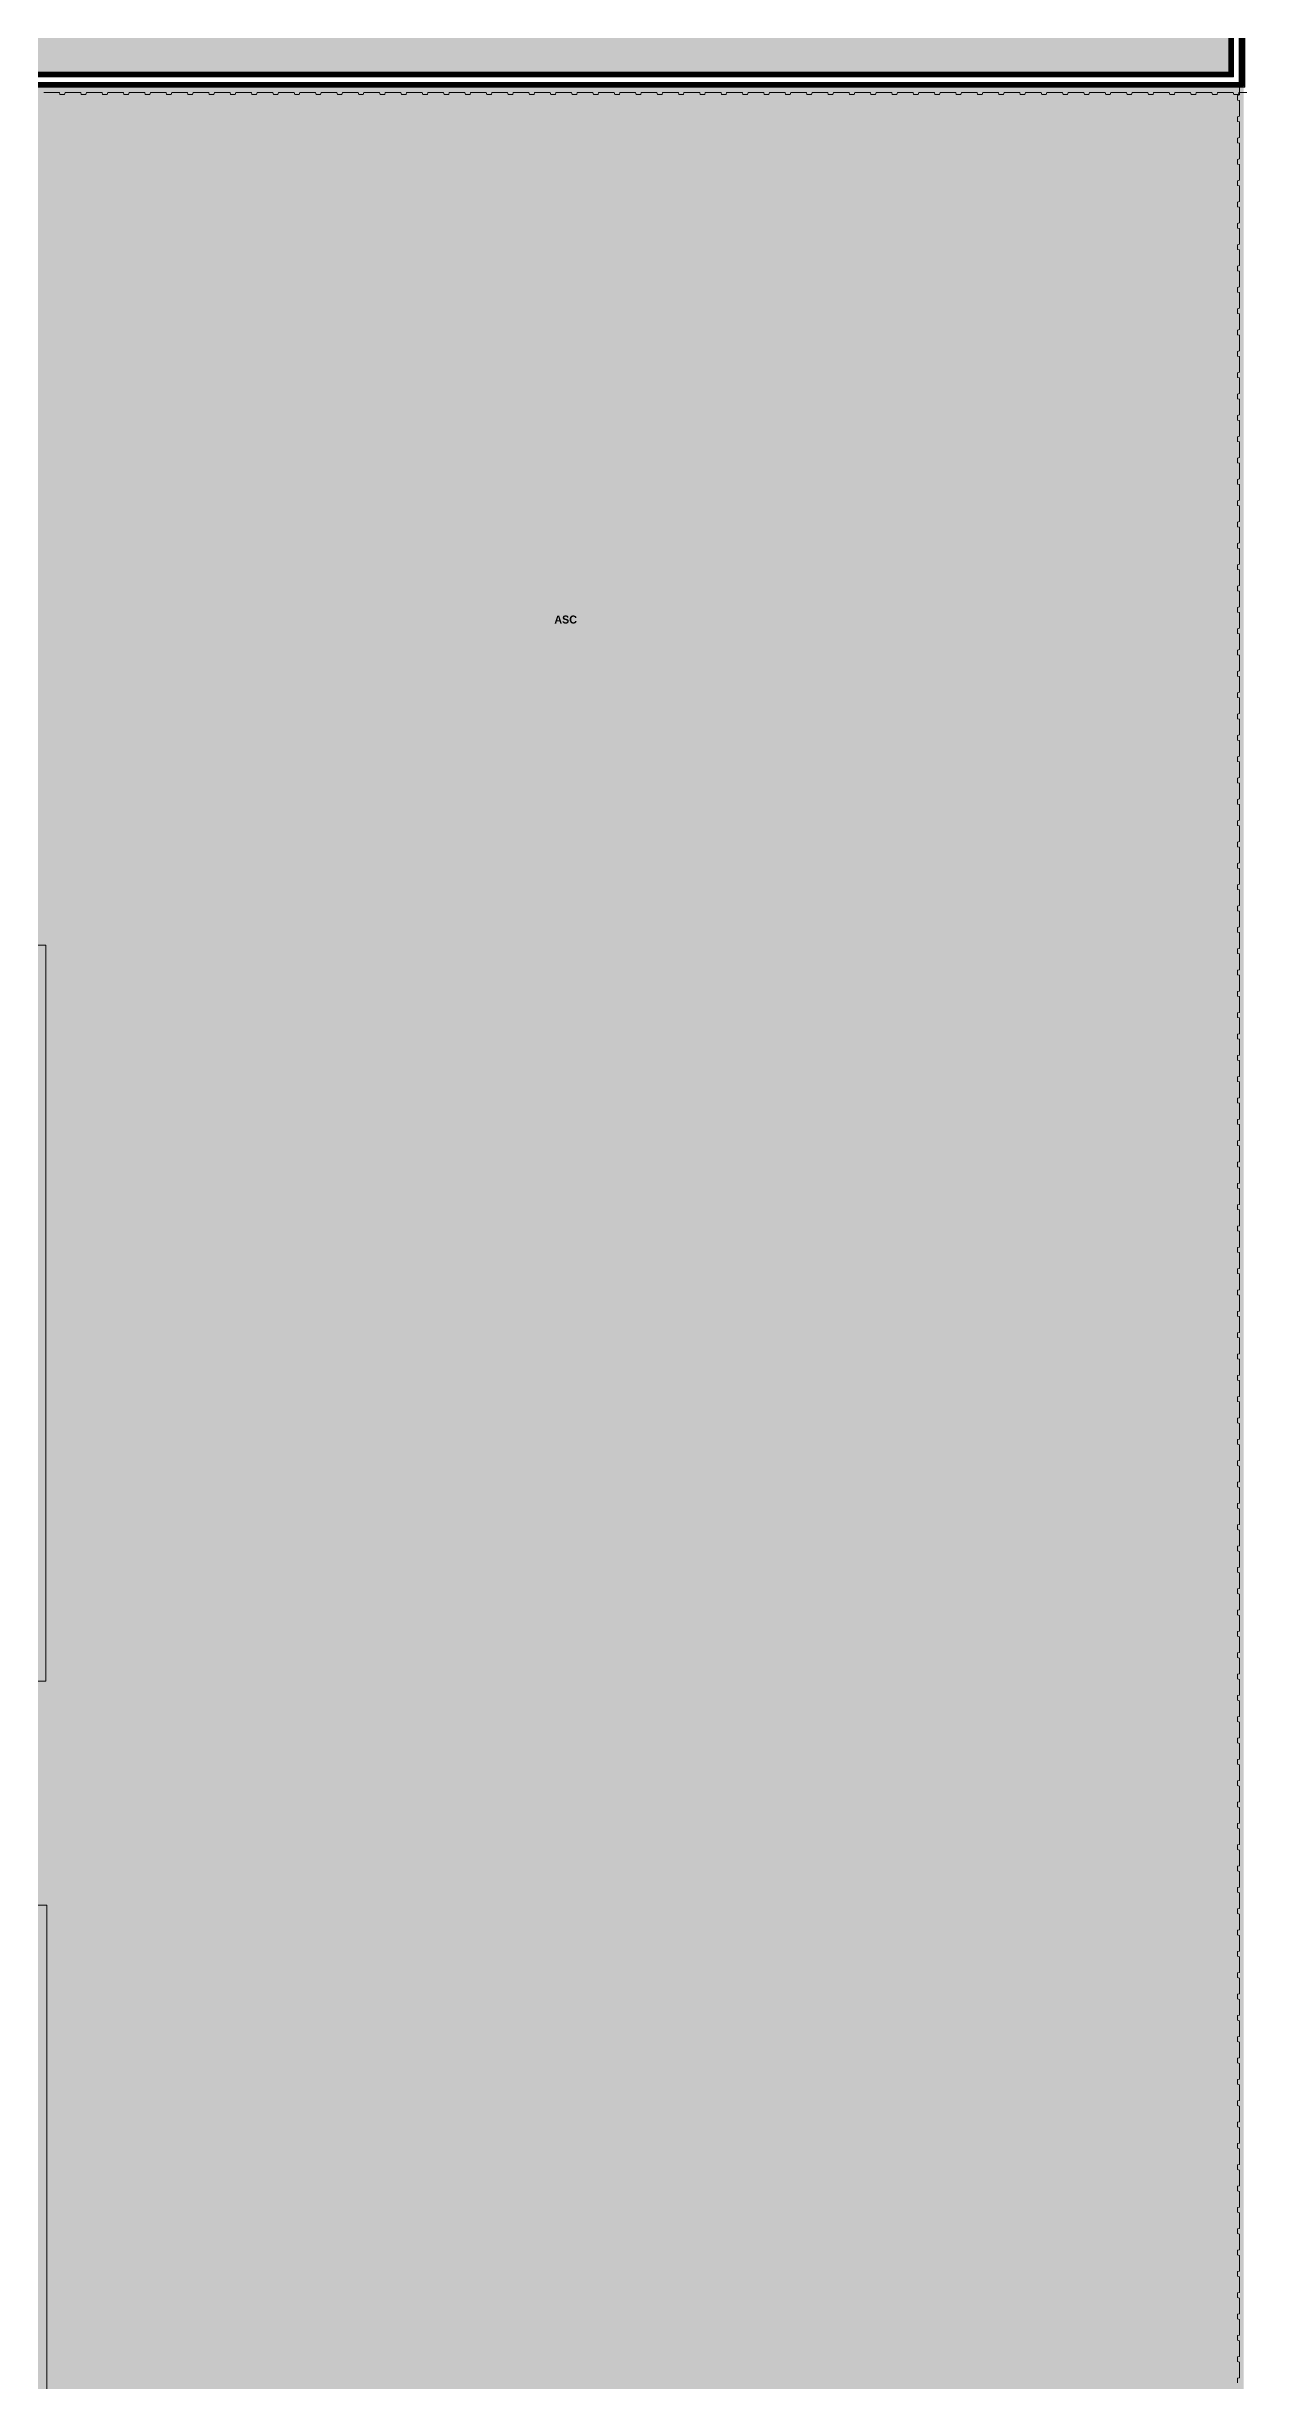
# Model space of a CAD drawing. Header units: millimetres. Extents: x 141848 to 1648660, y -465012 to -151356.
# Drawn here: x 196770 to 219216, y -231406 to -187653 of the extents above; entities that cross this region are included whole.
import ezdxf

# ---------------------------------------------------------------- set-up
doc = ezdxf.new("R2010")
doc.units = ezdxf.units.MM
doc.header["$MEASUREMENT"] = 0
doc.linetypes.add('Wipeout_Contour', pattern=[1000, 0, -1000])
doc.layers.add('Nouveau_CO-TEXTE', color=7, linetype='Continuous')
doc.layers.add('Sols_ Dalles', color=7, linetype='Continuous')
doc.styles.add('STYLE_GENERE_4', font='')
doc.styles.get('STYLE_GENERE_4').set_extended_font_data('Agency FB', bold=True)
pattern_1 = [(45, (0, 175), (-55.68466, 55.68466), [0, -52.5, 0, -78.75]), (110, (175, 175), (74.000794, 26.934086), [0, -38.5, 0, -66.5])]
pattern_2 = [(45, (0, 0), (-7.0710678, 7.0710678), [])]

# ---------------------------------------------------------------- blocks, each defined once
blk = doc.blocks.new('Dalle_17_2', base_point=(162881, -188411))
at = {"layer": 'Sols_ Dalles', "linetype": 'Continuous', "lineweight": 0, "true_color": 0x3f3f3f}
blk.add_hatch(color=250, dxfattribs=at).paths.add_polyline_path([(162881, -188411), (191996, -188411), (219226, -188411), (219226, -173400), (162881, -173400)])
at = {"layer": 'Sols_ Dalles', "color": 250, "linetype": 'Continuous', "lineweight": 5, "true_color": 0x1f1f1f, "flags": 128}
blk.add_lwpolyline([(162881, -188411), (191996, -188411), (219226, -188411), (219226, -173400), (162881, -173400)], close=True, dxfattribs=at)
blk = doc.blocks.new('Mur_96_2', base_point=(219206, -188411))
at = {"color": 254, "linetype": 'Wipeout_Contour', "lineweight": 0, "ltscale": 867116.862505}
blk.add_wipeout([(219191, -188396), (219206, -188411), (219206, -188396)], dxfattribs=at)
at = {"linetype": 'Continuous', "lineweight": 5, "true_color": 0x5f5f5f}
h = blk.add_hatch(dxfattribs=at)
h.set_pattern_fill('Enduit_0002', color=251, style=0, pattern_type=2)
h.set_pattern_definition(pattern_1)
h.paths.add_polyline_path([(219191, -188396), (219206, -188411), (219206, -188396)])
at = {"color": 254, "linetype": 'Wipeout_Contour', "lineweight": 0, "ltscale": 866939.997657}
blk.add_wipeout([(219121, -188326), (219191, -188396), (219191, -188326)], dxfattribs=at)
at = {"linetype": 'Continuous', "lineweight": 5, "true_color": 0x5f5f5f}
h = blk.add_hatch(dxfattribs=at)
h.set_pattern_fill('Briques_terre_cuite__int_94', color=251, style=0, pattern_type=2)
h.set_pattern_definition(pattern_2)
h.paths.add_polyline_path([(219121, -188326), (219191, -188396), (219191, -188326)])
at = {"color": 254, "linetype": 'Wipeout_Contour', "lineweight": 0, "ltscale": 866561.386261}
blk.add_wipeout([(219011, -188216), (219121, -188326), (219121, -188216)], dxfattribs=at)
at = {"color": 254, "linetype": 'Wipeout_Contour', "lineweight": 0, "ltscale": 865995.763021}
blk.add_wipeout([(218926, -188131), (218941, -188146), (218941, -188131)], dxfattribs=at)
at = {"linetype": 'Continuous', "lineweight": 5, "true_color": 0x5f5f5f}
h = blk.add_hatch(dxfattribs=at)
h.set_pattern_fill('Enduit_0002', color=251, style=0, pattern_type=2)
h.set_pattern_definition(pattern_1)
h.paths.add_polyline_path([(218926, -188131), (218941, -188146), (218941, -188131)])
at = {"color": 254, "linetype": 'Wipeout_Contour', "lineweight": 0, "ltscale": 866178.4987}
blk.add_wipeout([(218941, -188146), (219011, -188216), (219011, -188146)], dxfattribs=at)
at = {"linetype": 'Continuous', "lineweight": 5, "true_color": 0x5f5f5f}
h = blk.add_hatch(dxfattribs=at)
h.set_pattern_fill('Briques_terre_cuite__int_94', color=251, style=0, pattern_type=2)
h.set_pattern_definition(pattern_2)
h.paths.add_polyline_path([(218941, -188146), (219011, -188216), (219011, -188146)])
at = {"color": 254, "linetype": 'Wipeout_Contour', "lineweight": 0, "ltscale": 1116027.538849376}
blk.add_wipeout([(219191, -188396), (191976, -188396), (191976, -188411), (219191, -188411)], dxfattribs=at)
at = {"linetype": 'Continuous', "lineweight": 5, "true_color": 0x5f5f5f}
h = blk.add_hatch(dxfattribs=at)
h.set_pattern_fill('Enduit_0002', color=251, style=0, pattern_type=2)
h.set_pattern_definition(pattern_1)
h.paths.add_polyline_path([(219191, -188396), (191976, -188396), (191976, -188411), (219191, -188411)])
at = {"color": 254, "linetype": 'Wipeout_Contour', "lineweight": 0, "ltscale": 867116.674559}
blk.add_wipeout([(219191, -188411), (219206, -188411), (219191, -188396)], dxfattribs=at)
at = {"linetype": 'Continuous', "lineweight": 5, "true_color": 0x5f5f5f}
h = blk.add_hatch(dxfattribs=at)
h.set_pattern_fill('Enduit_0002', color=251, style=0, pattern_type=2)
h.set_pattern_definition(pattern_1)
h.paths.add_polyline_path([(219191, -188411), (219206, -188411), (219191, -188396)])
at = {"color": 254, "linetype": 'Wipeout_Contour', "lineweight": 0, "ltscale": 1115806.434175498}
blk.add_wipeout([(219121, -188326), (191976, -188326), (191976, -188396), (219121, -188396)], dxfattribs=at)
at = {"linetype": 'Continuous', "lineweight": 5, "true_color": 0x5f5f5f}
h = blk.add_hatch(dxfattribs=at)
h.set_pattern_fill('Briques_terre_cuite__int_94', color=251, style=0, pattern_type=2)
h.set_pattern_definition(pattern_2)
h.paths.add_polyline_path([(219121, -188326), (191976, -188326), (191976, -188396), (219121, -188396)])
at = {"color": 254, "linetype": 'Wipeout_Contour', "lineweight": 0, "ltscale": 866933.948318}
blk.add_wipeout([(219121, -188396), (219191, -188396), (219121, -188326)], dxfattribs=at)
at = {"linetype": 'Continuous', "lineweight": 5, "true_color": 0x5f5f5f}
h = blk.add_hatch(dxfattribs=at)
h.set_pattern_fill('Briques_terre_cuite__int_94', color=251, style=0, pattern_type=2)
h.set_pattern_definition(pattern_2)
h.paths.add_polyline_path([(219121, -188396), (219191, -188396), (219121, -188326)])
at = {"color": 254, "linetype": 'Wipeout_Contour', "lineweight": 0, "ltscale": 1115396.223515936}
blk.add_wipeout([(219011, -188216), (191976, -188216), (191976, -188326), (219011, -188326)], dxfattribs=at)
at = {"color": 254, "linetype": 'Wipeout_Contour', "lineweight": 0, "ltscale": 866551.069179}
blk.add_wipeout([(219011, -188326), (219121, -188326), (219011, -188216)], dxfattribs=at)
at = {"color": 254, "linetype": 'Wipeout_Contour', "lineweight": 0, "ltscale": 1114909.040224981}
blk.add_wipeout([(218926, -188131), (191976, -188131), (191976, -188146), (218926, -188146)], dxfattribs=at)
at = {"linetype": 'Continuous', "lineweight": 5, "true_color": 0x5f5f5f}
h = blk.add_hatch(dxfattribs=at)
h.set_pattern_fill('Enduit_0002', color=251, style=0, pattern_type=2)
h.set_pattern_definition(pattern_1)
h.paths.add_polyline_path([(218926, -188131), (191976, -188131), (191976, -188146), (218926, -188146)])
at = {"color": 254, "linetype": 'Wipeout_Contour', "lineweight": 0, "ltscale": 865995.572996}
blk.add_wipeout([(218926, -188146), (218941, -188146), (218926, -188131)], dxfattribs=at)
at = {"linetype": 'Continuous', "lineweight": 5, "true_color": 0x5f5f5f}
h = blk.add_hatch(dxfattribs=at)
h.set_pattern_fill('Enduit_0002', color=251, style=0, pattern_type=2)
h.set_pattern_definition(pattern_1)
h.paths.add_polyline_path([(218926, -188146), (218941, -188146), (218926, -188131)])
at = {"color": 254, "linetype": 'Wipeout_Contour', "lineweight": 0, "ltscale": 1115046.696877167}
blk.add_wipeout([(218941, -188146), (191976, -188146), (191976, -188216), (218941, -188216)], dxfattribs=at)
at = {"linetype": 'Continuous', "lineweight": 5, "true_color": 0x5f5f5f}
h = blk.add_hatch(dxfattribs=at)
h.set_pattern_fill('Briques_terre_cuite__int_94', color=251, style=0, pattern_type=2)
h.set_pattern_definition(pattern_2)
h.paths.add_polyline_path([(218941, -188146), (191976, -188146), (191976, -188216), (218941, -188216)])
at = {"color": 254, "linetype": 'Wipeout_Contour', "lineweight": 0, "ltscale": 866172.442797}
blk.add_wipeout([(218941, -188216), (219011, -188216), (218941, -188146)], dxfattribs=at)
at = {"linetype": 'Continuous', "lineweight": 5, "true_color": 0x5f5f5f}
h = blk.add_hatch(dxfattribs=at)
h.set_pattern_fill('Briques_terre_cuite__int_94', color=251, style=0, pattern_type=2)
h.set_pattern_definition(pattern_2)
h.paths.add_polyline_path([(218941, -188216), (219011, -188216), (218941, -188146)])
at = {"color": 7, "linetype": 'Continuous', "lineweight": 5}
for p, q in [((218941, -188146), (218941, -188131)), ((218941, -188146), (191976, -188146)), ((191976, -188216), (218941, -188216)), ((191976, -188326), (219011, -188326)), ((191976, -188396), (219121, -188396)), ((218941, -188216), (219011, -188216)), ((219011, -188216), (219011, -188146)), ((219011, -188326), (219121, -188326)), ((219121, -188326), (219121, -188216)), ((219121, -188396), (219191, -188396)), ((219191, -188396), (219191, -188326))]:
    blk.add_line(p, q, dxfattribs=at)
at = {"color": 7, "linetype": 'Continuous', "lineweight": 5, "flags": 128}
for points in [[(218926, -188131), (191976, -188131)], [(191976, -188411), (219206, -188411)], [(219206, -188411), (219206, -188396)]]:
    blk.add_lwpolyline(points, dxfattribs=at)
blk = doc.blocks.new('Mur_104_2', base_point=(219206, -188411))
at = {"color": 254, "linetype": 'Wipeout_Contour', "lineweight": 0, "ltscale": 1416564.19220379}
blk.add_wipeout([(219191, -173415), (219191, -173415), (219191, -188396), (219206, -188396), (219206, -173415)], dxfattribs=at)
at = {"linetype": 'Continuous', "lineweight": 5, "true_color": 0x5f5f5f}
h = blk.add_hatch(dxfattribs=at)
h.set_pattern_fill('Enduit_0002', color=251, style=0, pattern_type=2)
h.set_pattern_definition(pattern_1)
h.paths.add_polyline_path([(219191, -173415), (219191, -173415), (219191, -188396), (219206, -188396), (219206, -173415)])
at = {"color": 254, "linetype": 'Wipeout_Contour', "lineweight": 0, "ltscale": 1416417.284932952}
blk.add_wipeout([(219121, -173485), (219121, -173485), (219121, -188326), (219191, -188326), (219191, -173485)], dxfattribs=at)
at = {"linetype": 'Continuous', "lineweight": 5, "true_color": 0x5f5f5f}
h = blk.add_hatch(dxfattribs=at)
h.set_pattern_fill('Briques_terre_cuite__int_94', color=251, style=0, pattern_type=2)
h.set_pattern_definition(pattern_2)
h.paths.add_polyline_path([(219121, -173485), (219121, -173485), (219121, -188326), (219191, -188326), (219191, -173485)])
at = {"color": 254, "linetype": 'Wipeout_Contour', "lineweight": 0, "ltscale": 1416115.001276483}
blk.add_wipeout([(219011, -173595), (219011, -173595), (219011, -188216), (219121, -188216), (219121, -173595)], dxfattribs=at)
at = {"color": 254, "linetype": 'Wipeout_Contour', "lineweight": 0, "ltscale": 1136235.716764915}
blk.add_wipeout([(218926, -173680), (218926, -188131), (218941, -188131), (218941, -173680)], dxfattribs=at)
at = {"linetype": 'Continuous', "lineweight": 5, "true_color": 0x5f5f5f}
h = blk.add_hatch(dxfattribs=at)
h.set_pattern_fill('Enduit_0002', color=251, style=0, pattern_type=2)
h.set_pattern_definition(pattern_1)
h.paths.add_polyline_path([(218926, -173680), (218926, -188131), (218941, -188131), (218941, -173680)])
at = {"color": 254, "linetype": 'Wipeout_Contour', "lineweight": 0, "ltscale": 1136367.680978422}
blk.add_wipeout([(218941, -173665), (218941, -188146), (219011, -188146), (219011, -173665)], dxfattribs=at)
at = {"linetype": 'Continuous', "lineweight": 5, "true_color": 0x5f5f5f}
h = blk.add_hatch(dxfattribs=at)
h.set_pattern_fill('Briques_terre_cuite__int_94', color=251, style=0, pattern_type=2)
h.set_pattern_definition(pattern_2)
h.paths.add_polyline_path([(218941, -173665), (218941, -188146), (219011, -188146), (219011, -173665)])
at = {"color": 7, "linetype": 'Continuous', "lineweight": 5}
for p, q in [((218941, -173680), (218941, -173665)), ((218941, -173680), (218941, -188131)), ((219011, -173665), (219011, -173595)), ((219011, -188146), (219011, -173665)), ((219121, -173595), (219121, -173485)), ((219121, -188216), (219121, -173595)), ((219191, -173485), (219191, -173415)), ((219191, -188326), (219191, -173485)), ((218941, -188146), (218941, -188131)), ((219011, -188216), (219011, -188146)), ((219121, -188326), (219121, -188216)), ((219191, -188396), (219191, -188326))]:
    blk.add_line(p, q, dxfattribs=at)
at = {"color": 7, "linetype": 'Continuous', "lineweight": 5, "flags": 128}
for points in [[(218926, -173680), (218926, -188131)], [(219206, -188396), (219206, -173415)]]:
    blk.add_lwpolyline(points, dxfattribs=at)
blk = doc.blocks.new('Tôle profilée 25_8')
at = {"color": 7, "linetype": 'Continuous', "lineweight": 5}
for p, q in [((0, 27200), (0, 27052.775)), ((0, 27052.775), (-38, 27043.25)), ((-38, 27043.25), (-38, 26956.75)), ((-38, 26956.75), (0, 26947.225)), ((0, 26947.225), (0, 26800)), ((0, 26800), (0, 26652.775)), ((0, 26652.775), (-38, 26643.25)), ((-38, 26643.25), (-38, 26556.75)), ((-38, 26556.75), (0, 26547.225)), ((0, 26252.775), (-38, 26243.25)), ((0, 26547.225), (0, 26400)), ((0, 26400), (0, 26252.775)), ((-38, 26243.25), (-38, 26156.75)), ((-38, 26156.75), (0, 26147.225)), ((0, 25852.775), (-38, 25843.25)), ((-38, 25843.25), (-38, 25756.75)), ((0, 26147.225), (0, 26000)), ((0, 26000), (0, 25852.775)), ((-38, 25756.75), (0, 25747.225)), ((0, 25452.775), (-38, 25443.25)), ((-38, 25443.25), (-38, 25356.75)), ((0, 25747.225), (0, 25600)), ((0, 25600), (0, 25452.775)), ((-38, 25356.75), (0, 25347.225)), ((0, 25052.775), (-38, 25043.25)), ((-38, 25043.25), (-38, 24956.75)), ((-38, 24956.75), (0, 24947.225)), ((0, 25347.225), (0, 25200)), ((0, 25200), (0, 25052.775)), ((0, 24947.225), (0, 24800)), ((0, 24652.775), (-38, 24643.25)), ((-38, 24643.25), (-38, 24556.75)), ((-38, 24556.75), (0, 24547.225)), ((0, 24800), (0, 24652.775)), ((0, 24547.225), (0, 24400)), ((0, 24252.775), (-38, 24243.25)), ((-38, 24243.25), (-38, 24156.75)), ((-38, 24156.75), (0, 24147.225)), ((0, 24400), (0, 24252.775)), ((0, 24147.225), (0, 24000)), ((0, 23852.775), (-38, 23843.25)), ((-38, 23843.25), (-38, 23756.75)), ((-38, 23756.75), (0, 23747.225)), ((0, 24000), (0, 23852.775)), ((0, 23747.225), (0, 23600)), ((0, 23452.775), (-38, 23443.25)), ((-38, 23443.25), (-38, 23356.75)), ((-38, 23356.75), (0, 23347.225)), ((0, 23600), (0, 23452.775)), ((0, 23347.225), (0, 23200)), ((0, 23200), (0, 23052.775)), ((0, 23052.775), (-38, 23043.25)), ((-38, 23043.25), (-38, 22956.75)), ((-38, 22956.75), (0, 22947.225)), ((0, 22947.225), (0, 22800)), ((0, 22800), (0, 22652.775)), ((0, 22652.775), (-38, 22643.25)), ((-38, 22643.25), (-38, 22556.75)), ((-38, 22556.75), (0, 22547.225)), ((0, 22547.225), (0, 22400)), ((0, 22400), (0, 22252.775)), ((0, 22252.775), (-38, 22243.25)), ((-38, 22243.25), (-38, 22156.75)), ((-38, 22156.75), (0, 22147.225)), ((0, 22147.225), (0, 22000)), ((0, 22000), (0, 21852.775)), ((0, 21852.775), (-38, 21843.25)), ((-38, 21843.25), (-38, 21756.75)), ((-38, 21756.75), (0, 21747.225)), ((0, 21452.775), (-38, 21443.25)), ((-38, 21443.25), (-38, 21356.75)), ((0, 21747.225), (0, 21600)), ((0, 21600), (0, 21452.775)), ((-38, 21356.75), (0, 21347.225)), ((0, 21052.775), (-38, 21043.25)), ((-38, 21043.25), (-38, 20956.75)), ((0, 21347.225), (0, 21200)), ((0, 21200), (0, 21052.775)), ((-38, 20956.75), (0, 20947.225)), ((0, 20652.775), (-38, 20643.25)), ((-38, 20643.25), (-38, 20556.75)), ((0, 20947.225), (0, 20800)), ((0, 20800), (0, 20652.775)), ((-38, 20556.75), (0, 20547.225)), ((0, 20252.775), (-38, 20243.25)), ((-38, 20243.25), (-38, 20156.75)), ((-38, 20156.75), (0, 20147.225)), ((0, 20547.225), (0, 20400)), ((0, 20400), (0, 20252.775)), ((0, 20147.225), (0, 20000)), ((0, 19852.775), (-38, 19843.25)), ((-38, 19843.25), (-38, 19756.75)), ((-38, 19756.75), (0, 19747.225)), ((0, 20000), (0, 19852.775)), ((0, 19747.225), (0, 19600)), ((0, 19452.775), (-38, 19443.25)), ((-38, 19443.25), (-38, 19356.75)), ((-38, 19356.75), (0, 19347.225)), ((0, 19600), (0, 19452.775)), ((0, 19347.225), (0, 19200)), ((0, 19052.775), (-38, 19043.25)), ((-38, 19043.25), (-38, 18956.75)), ((-38, 18956.75), (0, 18947.225)), ((0, 19200), (0, 19052.775)), ((0, 18947.225), (0, 18800)), ((0, 18652.775), (-38, 18643.25)), ((-38, 18643.25), (-38, 18556.75)), ((-38, 18556.75), (0, 18547.225)), ((0, 18800), (0, 18652.775)), ((0, 18547.225), (0, 18400)), ((0, 18400), (0, 18252.775)), ((0, 18252.775), (-38, 18243.25)), ((-38, 18243.25), (-38, 18156.75)), ((-38, 18156.75), (0, 18147.225)), ((0, 18147.225), (0, 18000)), ((0, 18000), (0, 17852.775)), ((0, 17852.775), (-38, 17843.25)), ((-38, 17843.25), (-38, 17756.75)), ((-38, 17756.75), (0, 17747.225)), ((0, 17747.225), (0, 17600)), ((0, 17600), (0, 17452.775)), ((0, 17452.775), (-38, 17443.25)), ((-38, 17443.25), (-38, 17356.75)), ((-38, 17356.75), (0, 17347.225)), ((0, 17347.225), (0, 17200)), ((0, 17200), (0, 17052.775)), ((0, 17052.775), (-38, 17043.25)), ((-38, 17043.25), (-38, 16956.75)), ((-38, 16956.75), (0, 16947.225)), ((0, 16652.775), (-38, 16643.25)), ((-38, 16643.25), (-38, 16556.75)), ((0, 16947.225), (0, 16800)), ((0, 16800), (0, 16652.775)), ((-38, 16556.75), (0, 16547.225)), ((0, 16252.775), (-38, 16243.25)), ((-38, 16243.25), (-38, 16156.75)), ((0, 16547.225), (0, 16400)), ((0, 16400), (0, 16252.775)), ((-38, 16156.75), (0, 16147.225)), ((0, 15852.775), (-38, 15843.25)), ((-38, 15843.25), (-38, 15756.75)), ((-38, 15756.75), (0, 15747.225)), ((0, 16147.225), (0, 16000)), ((0, 16000), (0, 15852.775)), ((0, 15452.775), (-38, 15443.25)), ((-38, 15443.25), (-38, 15356.75)), ((-38, 15356.75), (0, 15347.225)), ((0, 15747.225), (0, 15600)), ((0, 15600), (0, 15452.775)), ((0, 15347.225), (0, 15200)), ((0, 15052.775), (-38, 15043.25)), ((-38, 15043.25), (-38, 14956.75)), ((-38, 14956.75), (0, 14947.225)), ((0, 15200), (0, 15052.775)), ((0, 14947.225), (0, 14800)), ((0, 14652.775), (-38, 14643.25)), ((-38, 14643.25), (-38, 14556.75)), ((-38, 14556.75), (0, 14547.225)), ((0, 14800), (0, 14652.775)), ((0, 14547.225), (0, 14400)), ((0, 14252.775), (-38, 14243.25)), ((-38, 14243.25), (-38, 14156.75)), ((-38, 14156.75), (0, 14147.225)), ((0, 14400), (0, 14252.775)), ((0, 14147.225), (0, 14000)), ((0, 13852.775), (-38, 13843.25)), ((-38, 13843.25), (-38, 13756.75)), ((-38, 13756.75), (0, 13747.225)), ((0, 14000), (0, 13852.775)), ((0, 13747.225), (0, 13600)), ((0, 13600), (0, 13452.775)), ((0, 13452.775), (-38, 13443.25)), ((-38, 13443.25), (-38, 13356.75)), ((-38, 13356.75), (0, 13347.225)), ((0, 13347.225), (0, 13200)), ((0, 13200), (0, 13052.775)), ((0, 13052.775), (-38, 13043.25)), ((-38, 13043.25), (-38, 12956.75)), ((-38, 12956.75), (0, 12947.225)), ((0, 12947.225), (0, 12800)), ((0, 12800), (0, 12652.775)), ((0, 12652.775), (-38, 12643.25)), ((-38, 12643.25), (-38, 12556.75)), ((-38, 12556.75), (0, 12547.225)), ((0, 12252.775), (-38, 12243.25)), ((0, 12547.225), (0, 12400)), ((0, 12400), (0, 12252.775)), ((-38, 12243.25), (-38, 12156.75)), ((-38, 12156.75), (0, 12147.225)), ((0, 11852.775), (-38, 11843.25)), ((-38, 11843.25), (-38, 11756.75)), ((0, 12147.225), (0, 12000)), ((0, 12000), (0, 11852.775)), ((-38, 11756.75), (0, 11747.225)), ((0, 11452.775), (-38, 11443.25)), ((-38, 11443.25), (-38, 11356.75)), ((0, 11747.225), (0, 11600)), ((0, 11600), (0, 11452.775)), ((-38, 11356.75), (0, 11347.225)), ((0, 11052.775), (-38, 11043.25)), ((-38, 11043.25), (-38, 10956.75)), ((-38, 10956.75), (0, 10947.225)), ((0, 11347.225), (0, 11200)), ((0, 11200), (0, 11052.775)), ((0, 10947.225), (0, 10800)), ((0, 10652.775), (-38, 10643.25)), ((-38, 10643.25), (-38, 10556.75)), ((-38, 10556.75), (0, 10547.225)), ((0, 10800), (0, 10652.775)), ((0, 10547.225), (0, 10400)), ((0, 10252.775), (-38, 10243.25)), ((-38, 10243.25), (-38, 10156.75)), ((-38, 10156.75), (0, 10147.225)), ((0, 10400), (0, 10252.775)), ((0, 10147.225), (0, 10000)), ((0, 9852.775), (-38, 9843.25)), ((-38, 9843.25), (-38, 9756.75)), ((-38, 9756.75), (0, 9747.225)), ((0, 10000), (0, 9852.775)), ((0, 9747.225), (0, 9600)), ((0, 9452.775), (-38, 9443.25)), ((-38, 9443.25), (-38, 9356.75)), ((-38, 9356.75), (0, 9347.225)), ((0, 9600), (0, 9452.775)), ((0, 9347.225), (0, 9200)), ((0, 9200), (0, 9052.775)), ((0, 9052.775), (-38, 9043.25)), ((-38, 9043.25), (-38, 8956.75)), ((-38, 8956.75), (0, 8947.225)), ((0, 8947.225), (0, 8800)), ((0, 8800), (0, 8652.775)), ((0, 8652.775), (-38, 8643.25)), ((-38, 8643.25), (-38, 8556.75)), ((-38, 8556.75), (0, 8547.225)), ((0, 8547.225), (0, 8400)), ((0, 8400), (0, 8252.775)), ((0, 8252.775), (-38, 8243.25)), ((-38, 8243.25), (-38, 8156.75)), ((-38, 8156.75), (0, 8147.225)), ((0, 8147.225), (0, 8000)), ((0, 8000), (0, 7852.775)), ((0, 7852.775), (-38, 7843.25)), ((-38, 7843.25), (-38, 7756.75)), ((-38, 7756.75), (0, 7747.225)), ((0, 7452.775), (-38, 7443.25)), ((-38, 7443.25), (-38, 7356.75)), ((0, 7747.225), (0, 7600)), ((0, 7600), (0, 7452.775)), ((-38, 7356.75), (0, 7347.225)), ((0, 7052.775), (-38, 7043.25)), ((-38, 7043.25), (-38, 6956.75)), ((0, 7347.225), (0, 7200)), ((0, 7200), (0, 7052.775)), ((-38, 6956.75), (0, 6947.225)), ((0, 6652.775), (-38, 6643.25)), ((-38, 6643.25), (-38, 6556.75)), ((0, 6947.225), (0, 6800)), ((0, 6800), (0, 6652.775)), ((-38, 6556.75), (0, 6547.225)), ((0, 6252.775), (-38, 6243.25)), ((-38, 6243.25), (-38, 6156.75)), ((-38, 6156.75), (0, 6147.225)), ((0, 6547.225), (0, 6400)), ((0, 6400), (0, 6252.775)), ((0, 6147.225), (0, 6000)), ((0, 5852.775), (-38, 5843.25)), ((-38, 5843.25), (-38, 5756.75)), ((-38, 5756.75), (0, 5747.225)), ((0, 6000), (0, 5852.775)), ((0, 5747.225), (0, 5600)), ((0, 5452.775), (-38, 5443.25)), ((-38, 5443.25), (-38, 5356.75)), ((-38, 5356.75), (0, 5347.225)), ((0, 5600), (0, 5452.775)), ((0, 5347.225), (0, 5200)), ((0, 5052.775), (-38, 5043.25)), ((-38, 5043.25), (-38, 4956.75)), ((-38, 4956.75), (0, 4947.225)), ((0, 5200), (0, 5052.775)), ((0, 4947.225), (0, 4800)), ((0, 4800), (0, 4652.775))]:
    blk.add_line(p, q, dxfattribs=at)
blk = doc.blocks.new('Tôle profilée 25_11')
at = {"color": 7, "linetype": 'Continuous', "lineweight": 5}
for p, q in [((-38, 43043.25), (-38, 42956.75)), ((-38, 42956.75), (0, 42947.225)), ((0, 42947.225), (0, 42800)), ((0, 42652.775), (-38, 42643.25)), ((-38, 42643.25), (-38, 42556.75)), ((-38, 42556.75), (0, 42547.225)), ((0, 42800), (0, 42652.775)), ((0, 42547.225), (0, 42400)), ((0, 42252.775), (-38, 42243.25)), ((-38, 42243.25), (-38, 42156.75)), ((-38, 42156.75), (0, 42147.225)), ((0, 42400), (0, 42252.775)), ((0, 42147.225), (0, 42000)), ((0, 41852.775), (-38, 41843.25)), ((-38, 41843.25), (-38, 41756.75)), ((-38, 41756.75), (0, 41747.225)), ((0, 42000), (0, 41852.775)), ((0, 41747.225), (0, 41600)), ((0, 41600), (0, 41452.775)), ((0, 41452.775), (-38, 41443.25)), ((-38, 41443.25), (-38, 41356.75)), ((-38, 41356.75), (0, 41347.225)), ((0, 41347.225), (0, 41200)), ((0, 41200), (0, 41052.775)), ((0, 41052.775), (-38, 41043.25)), ((-38, 41043.25), (-38, 40956.75)), ((-38, 40956.75), (0, 40947.225)), ((0, 40947.225), (0, 40800)), ((0, 40800), (0, 40652.775)), ((0, 40652.775), (-38, 40643.25)), ((-38, 40643.25), (-38, 40556.75)), ((-38, 40556.75), (0, 40547.225)), ((0, 40252.775), (-38, 40243.25)), ((0, 40547.225), (0, 40400)), ((0, 40400), (0, 40252.775)), ((-38, 40243.25), (-38, 40156.75)), ((-38, 40156.75), (0, 40147.225)), ((0, 39852.775), (-38, 39843.25)), ((-38, 39843.25), (-38, 39756.75)), ((0, 40147.225), (0, 40000)), ((0, 40000), (0, 39852.775)), ((-38, 39756.75), (0, 39747.225)), ((0, 39452.775), (-38, 39443.25)), ((-38, 39443.25), (-38, 39356.75)), ((0, 39747.225), (0, 39600)), ((0, 39600), (0, 39452.775)), ((-38, 39356.75), (0, 39347.225)), ((0, 39052.775), (-38, 39043.25)), ((-38, 39043.25), (-38, 38956.75)), ((-38, 38956.75), (0, 38947.225)), ((0, 39347.225), (0, 39200)), ((0, 39200), (0, 39052.775)), ((0, 38947.225), (0, 38800)), ((0, 38652.775), (-38, 38643.25)), ((-38, 38643.25), (-38, 38556.75)), ((-38, 38556.75), (0, 38547.225)), ((0, 38800), (0, 38652.775)), ((0, 38547.225), (0, 38400)), ((0, 38252.775), (-38, 38243.25)), ((-38, 38243.25), (-38, 38156.75)), ((-38, 38156.75), (0, 38147.225)), ((0, 38400), (0, 38252.775)), ((0, 38147.225), (0, 38000)), ((0, 37852.775), (-38, 37843.25)), ((-38, 37843.25), (-38, 37756.75)), ((-38, 37756.75), (0, 37747.225)), ((0, 38000), (0, 37852.775)), ((0, 37747.225), (0, 37600)), ((0, 37452.775), (-38, 37443.25)), ((-38, 37443.25), (-38, 37356.75)), ((-38, 37356.75), (0, 37347.225)), ((0, 37600), (0, 37452.775)), ((0, 37347.225), (0, 37200)), ((0, 37200), (0, 37052.775)), ((0, 37052.775), (-38, 37043.25)), ((-38, 37043.25), (-38, 36956.75)), ((-38, 36956.75), (0, 36947.225)), ((0, 36947.225), (0, 36800)), ((0, 36800), (0, 36652.775)), ((0, 36652.775), (-38, 36643.25)), ((-38, 36643.25), (-38, 36556.75)), ((-38, 36556.75), (0, 36547.225)), ((0, 36547.225), (0, 36400)), ((0, 36400), (0, 36252.775)), ((0, 36252.775), (-38, 36243.25)), ((-38, 36243.25), (-38, 36156.75)), ((-38, 36156.75), (0, 36147.225)), ((0, 36147.225), (0, 36000)), ((0, 36000), (0, 35852.775)), ((0, 35852.775), (-38, 35843.25)), ((-38, 35843.25), (-38, 35756.75)), ((-38, 35756.75), (0, 35747.225)), ((0, 35452.775), (-38, 35443.25)), ((-38, 35443.25), (-38, 35356.75)), ((0, 35747.225), (0, 35600)), ((0, 35600), (0, 35452.775)), ((-38, 35356.75), (0, 35347.225)), ((0, 35052.775), (-38, 35043.25)), ((-38, 35043.25), (-38, 34956.75)), ((0, 35347.225), (0, 35200)), ((0, 35200), (0, 35052.775)), ((-38, 34956.75), (0, 34947.225)), ((0, 34652.775), (-38, 34643.25)), ((-38, 34643.25), (-38, 34556.75)), ((0, 34947.225), (0, 34800)), ((0, 34800), (0, 34652.775)), ((-38, 34556.75), (0, 34547.225)), ((0, 34252.775), (-38, 34243.25)), ((-38, 34243.25), (-38, 34156.75)), ((-38, 34156.75), (0, 34147.225)), ((0, 34547.225), (0, 34400)), ((0, 34400), (0, 34252.775)), ((0, 34147.225), (0, 34000)), ((0, 33852.775), (-38, 33843.25)), ((-38, 33843.25), (-38, 33756.75)), ((-38, 33756.75), (0, 33747.225)), ((0, 34000), (0, 33852.775)), ((0, 33747.225), (0, 33600)), ((0, 33452.775), (-38, 33443.25)), ((-38, 33443.25), (-38, 33356.75)), ((-38, 33356.75), (0, 33347.225)), ((0, 33600), (0, 33452.775)), ((0, 33347.225), (0, 33200)), ((0, 33052.775), (-38, 33043.25)), ((-38, 33043.25), (-38, 32956.75)), ((-38, 32956.75), (0, 32947.225)), ((0, 33200), (0, 33052.775)), ((0, 32947.225), (0, 32800)), ((0, 32652.775), (-38, 32643.25)), ((-38, 32643.25), (-38, 32556.75)), ((-38, 32556.75), (0, 32547.225)), ((0, 32800), (0, 32652.775)), ((0, 32547.225), (0, 32400)), ((0, 32400), (0, 32252.775)), ((0, 32252.775), (-38, 32243.25)), ((-38, 32243.25), (-38, 32156.75)), ((-38, 32156.75), (0, 32147.225)), ((0, 32147.225), (0, 32000)), ((0, 32000), (0, 31852.775)), ((0, 31852.775), (-38, 31843.25)), ((-38, 31843.25), (-38, 31756.75)), ((-38, 31756.75), (0, 31747.225)), ((0, 31747.225), (0, 31600)), ((0, 31600), (0, 31452.775)), ((0, 31452.775), (-38, 31443.25)), ((-38, 31443.25), (-38, 31356.75)), ((-38, 31356.75), (0, 31347.225)), ((0, 31347.225), (0, 31200)), ((0, 31200), (0, 31052.775)), ((0, 31052.775), (-38, 31043.25)), ((-38, 31043.25), (-38, 30956.75)), ((-38, 30956.75), (0, 30947.225)), ((0, 30652.775), (-38, 30643.25)), ((-38, 30643.25), (-38, 30556.75)), ((0, 30947.225), (0, 30800)), ((0, 30800), (0, 30652.775)), ((-38, 30556.75), (0, 30547.225)), ((0, 30252.775), (-38, 30243.25)), ((-38, 30243.25), (-38, 30156.75)), ((0, 30547.225), (0, 30400)), ((0, 30400), (0, 30252.775)), ((-38, 30156.75), (0, 30147.225)), ((0, 29852.775), (-38, 29843.25)), ((-38, 29843.25), (-38, 29756.75)), ((-38, 29756.75), (0, 29747.225)), ((0, 30147.225), (0, 30000)), ((0, 30000), (0, 29852.775)), ((0, 29452.775), (-38, 29443.25)), ((-38, 29443.25), (-38, 29356.75)), ((-38, 29356.75), (0, 29347.225)), ((0, 29747.225), (0, 29600)), ((0, 29600), (0, 29452.775)), ((0, 29347.225), (0, 29200)), ((0, 29052.775), (-38, 29043.25)), ((-38, 29043.25), (-38, 28956.75)), ((-38, 28956.75), (0, 28947.225)), ((0, 29200), (0, 29052.775)), ((0, 28947.225), (0, 28800)), ((0, 28652.775), (-38, 28643.25)), ((-38, 28643.25), (-38, 28556.75)), ((-38, 28556.75), (0, 28547.225)), ((0, 28800), (0, 28652.775)), ((0, 28547.225), (0, 28400)), ((0, 28252.775), (-38, 28243.25)), ((-38, 28243.25), (-38, 28156.75)), ((-38, 28156.75), (0, 28147.225)), ((0, 28400), (0, 28252.775)), ((0, 28147.225), (0, 28000)), ((0, 27852.775), (-38, 27843.25)), ((-38, 27843.25), (-38, 27756.75)), ((-38, 27756.75), (0, 27747.225)), ((0, 28000), (0, 27852.775)), ((0, 27747.225), (0, 27600)), ((0, 27600), (0, 27452.775)), ((0, 27452.775), (-38, 27443.25)), ((-38, 27443.25), (-38, 27356.75)), ((-38, 27356.75), (0, 27347.225)), ((0, 27347.225), (0, 27200)), ((0, 27200), (0, 27052.775)), ((0, 27052.775), (-38, 27043.25)), ((-38, 27043.25), (-38, 26956.75)), ((-38, 26956.75), (0, 26947.225)), ((0, 26947.225), (0, 26800)), ((0, 26800), (0, 26652.775)), ((0, 26652.775), (-38, 26643.25)), ((-38, 26643.25), (-38, 26556.75)), ((-38, 26556.75), (0, 26547.225)), ((0, 26252.775), (-38, 26243.25)), ((0, 26547.225), (0, 26400)), ((0, 26400), (0, 26252.775)), ((-38, 26243.25), (-38, 26156.75)), ((-38, 26156.75), (0, 26147.225)), ((0, 25852.775), (-38, 25843.25)), ((-38, 25843.25), (-38, 25756.75)), ((0, 26147.225), (0, 26000)), ((0, 26000), (0, 25852.775)), ((-38, 25756.75), (0, 25747.225)), ((0, 25452.775), (-38, 25443.25)), ((-38, 25443.25), (-38, 25356.75)), ((0, 25747.225), (0, 25600)), ((0, 25600), (0, 25452.775)), ((-38, 25356.75), (0, 25347.225)), ((0, 25052.775), (-38, 25043.25)), ((-38, 25043.25), (-38, 24956.75)), ((-38, 24956.75), (0, 24947.225)), ((0, 25347.225), (0, 25200)), ((0, 25200), (0, 25052.775)), ((0, 24947.225), (0, 24800)), ((0, 24652.775), (-38, 24643.25)), ((-38, 24643.25), (-38, 24556.75)), ((-38, 24556.75), (0, 24547.225)), ((0, 24800), (0, 24652.775)), ((0, 24547.225), (0, 24400)), ((0, 24252.775), (-38, 24243.25)), ((-38, 24243.25), (-38, 24156.75)), ((-38, 24156.75), (0, 24147.225)), ((0, 24400), (0, 24252.775)), ((0, 24147.225), (0, 24000)), ((0, 23852.775), (-38, 23843.25)), ((-38, 23843.25), (-38, 23756.75)), ((-38, 23756.75), (0, 23747.225)), ((0, 24000), (0, 23852.775)), ((0, 23747.225), (0, 23600)), ((0, 23452.775), (-38, 23443.25)), ((-38, 23443.25), (-38, 23356.75)), ((-38, 23356.75), (0, 23347.225)), ((0, 23600), (0, 23452.775)), ((0, 23347.225), (0, 23200)), ((0, 23200), (0, 23052.775)), ((0, 23052.775), (-38, 23043.25)), ((-38, 23043.25), (-38, 22956.75)), ((-38, 22956.75), (0, 22947.225)), ((0, 22947.225), (0, 22800)), ((0, 22800), (0, 22652.775)), ((0, 22652.775), (-38, 22643.25)), ((-38, 22643.25), (-38, 22556.75)), ((-38, 22556.75), (0, 22547.225)), ((0, 22547.225), (0, 22400)), ((0, 22400), (0, 22252.775)), ((0, 22252.775), (-38, 22243.25)), ((-38, 22243.25), (-38, 22156.75)), ((-38, 22156.75), (0, 22147.225)), ((0, 22147.225), (0, 22000)), ((0, 22000), (0, 21852.775)), ((0, 21852.775), (-38, 21843.25)), ((-38, 21843.25), (-38, 21756.75)), ((-38, 21756.75), (0, 21747.225)), ((0, 21452.775), (-38, 21443.25)), ((-38, 21443.25), (-38, 21356.75)), ((0, 21747.225), (0, 21600)), ((0, 21600), (0, 21452.775)), ((-38, 21356.75), (0, 21347.225)), ((0, 21052.775), (-38, 21043.25)), ((-38, 21043.25), (-38, 20956.75)), ((0, 21347.225), (0, 21200)), ((0, 21200), (0, 21052.775)), ((-38, 20956.75), (0, 20947.225)), ((0, 20652.775), (-38, 20643.25)), ((-38, 20643.25), (-38, 20556.75)), ((0, 20947.225), (0, 20800)), ((0, 20800), (0, 20652.775)), ((-38, 20556.75), (0, 20547.225)), ((0, 20252.775), (-38, 20243.25)), ((-38, 20243.25), (-38, 20156.75)), ((-38, 20156.75), (0, 20147.225)), ((0, 20547.225), (0, 20400)), ((0, 20400), (0, 20252.775)), ((0, 20147.225), (0, 20000)), ((0, 19852.775), (-38, 19843.25)), ((-38, 19843.25), (-38, 19756.75)), ((-38, 19756.75), (0, 19747.225)), ((0, 20000), (0, 19852.775)), ((0, 19747.225), (0, 19600)), ((0, 19452.775), (-38, 19443.25)), ((-38, 19443.25), (-38, 19356.75)), ((-38, 19356.75), (0, 19347.225)), ((0, 19600), (0, 19452.775)), ((0, 19347.225), (0, 19200)), ((0, 19052.775), (-38, 19043.25)), ((-38, 19043.25), (-38, 18956.75)), ((-38, 18956.75), (0, 18947.225)), ((0, 19200), (0, 19052.775)), ((0, 18947.225), (0, 18800)), ((0, 18652.775), (-38, 18643.25)), ((-38, 18643.25), (-38, 18556.75)), ((-38, 18556.75), (0, 18547.225)), ((0, 18800), (0, 18652.775)), ((0, 18547.225), (0, 18400)), ((0, 18400), (0, 18252.775)), ((0, 18252.775), (-38, 18243.25)), ((-38, 18243.25), (-38, 18156.75)), ((-38, 18156.75), (0, 18147.225)), ((0, 18147.225), (0, 18000)), ((0, 18000), (0, 17852.775)), ((0, 17852.775), (-38, 17843.25)), ((-38, 17843.25), (-38, 17756.75)), ((-38, 17756.75), (0, 17747.225)), ((0, 17747.225), (0, 17600)), ((0, 17600), (0, 17452.775)), ((0, 17452.775), (-38, 17443.25)), ((-38, 17443.25), (-38, 17356.75)), ((-38, 17356.75), (0, 17347.225)), ((0, 17347.225), (0, 17200)), ((0, 17200), (0, 17052.775)), ((0, 17052.775), (-38, 17043.25)), ((-38, 17043.25), (-38, 16956.75)), ((-38, 16956.75), (0, 16947.225)), ((0, 16652.775), (-38, 16643.25)), ((-38, 16643.25), (-38, 16556.75)), ((0, 16947.225), (0, 16800)), ((0, 16800), (0, 16652.775)), ((-38, 16556.75), (0, 16547.225)), ((0, 16252.775), (-38, 16243.25)), ((-38, 16243.25), (-38, 16156.75)), ((0, 16547.225), (0, 16400)), ((0, 16400), (0, 16252.775)), ((-38, 16156.75), (0, 16147.225)), ((0, 15852.775), (-38, 15843.25)), ((-38, 15843.25), (-38, 15756.75)), ((-38, 15756.75), (0, 15747.225)), ((0, 16147.225), (0, 16000)), ((0, 16000), (0, 15852.775)), ((0, 15452.775), (-38, 15443.25)), ((-38, 15443.25), (-38, 15356.75)), ((-38, 15356.75), (0, 15347.225)), ((0, 15747.225), (0, 15600)), ((0, 15600), (0, 15452.775)), ((0, 15347.225), (0, 15200)), ((0, 15052.775), (-38, 15043.25)), ((-38, 15043.25), (-38, 14956.75)), ((-38, 14956.75), (0, 14947.225)), ((0, 15200), (0, 15052.775)), ((0, 14947.225), (0, 14800)), ((0, 14652.775), (-38, 14643.25)), ((-38, 14643.25), (-38, 14556.75)), ((-38, 14556.75), (0, 14547.225)), ((0, 14800), (0, 14652.775)), ((0, 14547.225), (0, 14400)), ((0, 14252.775), (-38, 14243.25)), ((-38, 14243.25), (-38, 14156.75)), ((-38, 14156.75), (0, 14147.225)), ((0, 14400), (0, 14252.775)), ((0, 14147.225), (0, 14000)), ((0, 13852.775), (-38, 13843.25)), ((-38, 13843.25), (-38, 13756.75)), ((-38, 13756.75), (0, 13747.225)), ((0, 14000), (0, 13852.775)), ((0, 13747.225), (0, 13600)), ((0, 13600), (0, 13452.775)), ((0, 13452.775), (-38, 13443.25)), ((-38, 13443.25), (-38, 13356.75)), ((-38, 13356.75), (0, 13347.225)), ((0, 13347.225), (0, 13200)), ((0, 13200), (0, 13052.775)), ((0, 13052.775), (-38, 13043.25)), ((-38, 13043.25), (-38, 12956.75)), ((-38, 12956.75), (0, 12947.225)), ((0, 12947.225), (0, 12800)), ((0, 12800), (0, 12652.775)), ((0, 12652.775), (-38, 12643.25)), ((-38, 12643.25), (-38, 12556.75)), ((-38, 12556.75), (0, 12547.225)), ((0, 12252.775), (-38, 12243.25)), ((0, 12547.225), (0, 12400)), ((0, 12400), (0, 12252.775)), ((-38, 12243.25), (-38, 12156.75)), ((-38, 12156.75), (0, 12147.225)), ((0, 11852.775), (-38, 11843.25)), ((-38, 11843.25), (-38, 11756.75)), ((0, 12147.225), (0, 12000)), ((0, 12000), (0, 11852.775)), ((-38, 11756.75), (0, 11747.225)), ((0, 11452.775), (-38, 11443.25)), ((-38, 11443.25), (-38, 11356.75)), ((0, 11747.225), (0, 11600)), ((0, 11600), (0, 11452.775)), ((-38, 11356.75), (0, 11347.225)), ((0, 11052.775), (-38, 11043.25)), ((-38, 11043.25), (-38, 10956.75)), ((-38, 10956.75), (0, 10947.225)), ((0, 11347.225), (0, 11200)), ((0, 11200), (0, 11052.775)), ((0, 10947.225), (0, 10800)), ((0, 10652.775), (-38, 10643.25)), ((-38, 10643.25), (-38, 10556.75)), ((-38, 10556.75), (0, 10547.225)), ((0, 10800), (0, 10652.775)), ((0, 10547.225), (0, 10400)), ((0, 10252.775), (-38, 10243.25)), ((-38, 10243.25), (-38, 10156.75)), ((-38, 10156.75), (0, 10147.225)), ((0, 10400), (0, 10252.775)), ((0, 10147.225), (0, 10000)), ((0, 9852.775), (-38, 9843.25)), ((-38, 9843.25), (-38, 9756.75)), ((-38, 9756.75), (0, 9747.225)), ((0, 10000), (0, 9852.775)), ((0, 9747.225), (0, 9600)), ((0, 9452.775), (-38, 9443.25)), ((-38, 9443.25), (-38, 9356.75)), ((-38, 9356.75), (0, 9347.225)), ((0, 9600), (0, 9452.775)), ((0, 9347.225), (0, 9200)), ((0, 9200), (0, 9052.775)), ((0, 9052.775), (-38, 9043.25)), ((-38, 9043.25), (-38, 8956.75)), ((-38, 8956.75), (0, 8947.225)), ((0, 8947.225), (0, 8800)), ((0, 8800), (0, 8652.775)), ((0, 8652.775), (-38, 8643.25)), ((-38, 8643.25), (-38, 8556.75)), ((-38, 8556.75), (0, 8547.225)), ((0, 8547.225), (0, 8400)), ((0, 8400), (0, 8252.775)), ((0, 8252.775), (-38, 8243.25)), ((-38, 8243.25), (-38, 8156.75)), ((-38, 8156.75), (0, 8147.225)), ((0, 8147.225), (0, 8000)), ((0, 8000), (0, 7852.775)), ((0, 7852.775), (-38, 7843.25)), ((-38, 7843.25), (-38, 7756.75)), ((-38, 7756.75), (0, 7747.225)), ((0, 7452.775), (-38, 7443.25)), ((-38, 7443.25), (-38, 7356.75)), ((0, 7747.225), (0, 7600)), ((0, 7600), (0, 7452.775)), ((-38, 7356.75), (0, 7347.225)), ((0, 7052.775), (-38, 7043.25)), ((-38, 7043.25), (-38, 6956.75)), ((0, 7347.225), (0, 7200)), ((0, 7200), (0, 7052.775)), ((-38, 6956.75), (0, 6947.225)), ((0, 6652.775), (-38, 6643.25)), ((-38, 6643.25), (-38, 6556.75)), ((0, 6947.225), (0, 6800)), ((0, 6800), (0, 6652.775)), ((-38, 6556.75), (0, 6547.225)), ((0, 6252.775), (-38, 6243.25)), ((-38, 6243.25), (-38, 6156.75)), ((-38, 6156.75), (0, 6147.225)), ((0, 6547.225), (0, 6400)), ((0, 6400), (0, 6252.775)), ((0, 6147.225), (0, 6000)), ((0, 5852.775), (-38, 5843.25)), ((-38, 5843.25), (-38, 5756.75)), ((-38, 5756.75), (0, 5747.225)), ((0, 6000), (0, 5852.775)), ((0, 5747.225), (0, 5600)), ((0, 5452.775), (-38, 5443.25)), ((-38, 5443.25), (-38, 5356.75)), ((-38, 5356.75), (0, 5347.225)), ((0, 5600), (0, 5452.775)), ((0, 5347.225), (0, 5200)), ((0, 5052.775), (-38, 5043.25)), ((-38, 5043.25), (-38, 4956.75)), ((-38, 4956.75), (0, 4947.225)), ((0, 5200), (0, 5052.775)), ((0, 4947.225), (0, 4800)), ((0, 4652.775), (-38, 4643.25)), ((-38, 4643.25), (-38, 4556.75)), ((-38, 4556.75), (0, 4547.225)), ((0, 4800), (0, 4652.775)), ((0, 4547.225), (0, 4400)), ((0, 4400), (0, 4252.775)), ((0, 4252.775), (-38, 4243.25)), ((-38, 4243.25), (-38, 4156.75)), ((-38, 4156.75), (0, 4147.225)), ((0, 4147.225), (0, 4000)), ((0, 4000), (0, 3852.775)), ((0, 3852.775), (-38, 3843.25)), ((-38, 3843.25), (-38, 3756.75)), ((-38, 3756.75), (0, 3747.225)), ((0, 3747.225), (0, 3600)), ((0, 3600), (0, 3452.775)), ((0, 3452.775), (-38, 3443.25)), ((-38, 3443.25), (-38, 3356.75)), ((-38, 3356.75), (0, 3347.225)), ((0, 3347.225), (0, 3200)), ((0, 3200), (0, 3052.775)), ((0, 3052.775), (-38, 3043.25)), ((-38, 3043.25), (-38, 2956.75)), ((-38, 2956.75), (0, 2947.225)), ((0, 2652.775), (-38, 2643.25)), ((-38, 2643.25), (-38, 2556.75)), ((0, 2947.225), (0, 2800)), ((0, 2800), (0, 2652.775)), ((-38, 2556.75), (0, 2547.225)), ((0, 2252.775), (-38, 2243.25)), ((-38, 2243.25), (-38, 2156.75)), ((0, 2547.225), (0, 2400)), ((0, 2400), (0, 2252.775)), ((-38, 2156.75), (0, 2147.225)), ((0, 1852.775), (-38, 1843.25)), ((-38, 1843.25), (-38, 1756.75)), ((-38, 1756.75), (0, 1747.225)), ((0, 2147.225), (0, 2000)), ((0, 2000), (0, 1852.775)), ((0, 1452.775), (-38, 1443.25)), ((-38, 1443.25), (-38, 1356.75)), ((-38, 1356.75), (0, 1347.225)), ((0, 1747.225), (0, 1600)), ((0, 1600), (0, 1452.775)), ((0, 1347.225), (0, 1200)), ((0, 1052.775), (-38, 1043.25)), ((-38, 1043.25), (-38, 956.75)), ((-38, 956.75), (0, 947.225)), ((0, 1200), (0, 1052.775)), ((0, 947.225), (0, 800)), ((0, 652.775), (-38, 643.25)), ((-38, 643.25), (-38, 556.75)), ((-38, 556.75), (0, 547.225)), ((0, 800), (0, 652.775)), ((0, 547.225), (0, 400)), ((0, 252.775), (-38, 243.25)), ((-38, 243.25), (-38, 156.75)), ((-38, 156.75), (0, 147.225)), ((0, 400), (0, 252.775)), ((0, 147.225), (0, 0))]:
    blk.add_line(p, q, dxfattribs=at)

msp = doc.modelspace()

# ---------------------------------------------------------------- hatches: boundary and pattern name
at = {"linetype": 'Continuous', "lineweight": 0, "true_color": 0x6f6f6f}
h = msp.add_hatch(color=8, dxfattribs=at)
h.paths.add_polyline_path([(141848.442, -275935.042), (141848.442, -295062.571), (269220.821, -293826.868), (269220.821, -270902.734), (268763.049, -270902.734), (254213.6, -271040.575), (254213.6, -163437.635), (153156.2, -163437.635), (153156.2, -271040.575), (153182.962, -271040.57), (153183.146, -272000.514, -0.409427364), (149183.681, -275935.042)])
h.paths.add_polyline_path([(158435.584, -260639.953), (155145.584, -260639.953), (155145.584, -248364.953), (155145.584, -243089.974), (155145.584, -242189.974), (158435.584, -242189.974)], flags=0)
h.paths.add_polyline_path([(196775.042, -260810.571), (196775.042, -222495.57), (186955.542, -222495.57), (186955.542, -218295.57), (196754.55, -218295.57), (196754.55, -208495.57), (196754.55, -204495.57), (193355.542, -204495.57), (193355.542, -201780.57), (193355.542, -195161.535), (195576.034, -195161.535), (195576.034, -189810.571), (217850.068, -189810.571), (217850.068, -262266.885), (245610.045, -262266.885), (245610.045, -253395.571), (245626.034, -253395.571), (246426.034, -253395.571), (247826.034, -253395.571), (247826.034, -248005.571), (247826.034, -246605.571), (245626.034, -246605.571), (245610.045, -246605.571), (245610.045, -171995.57), (212806.28, -171995.57), (161503.433, -171995.57), (161503.433, -193810.571), (161503.433, -230015.57), (161503.433, -260810.571)], flags=0)
h.paths.add_polyline_path([(162737.042, -269433.913, -0.09031866), (162858.773, -268727.623, -0.201448728), (163912.639, -267592.74, -0.104211445), (164718.006, -267415.055), (165317.979, -267409.371, -0.104044608), (166125.354, -267571.244, -0.238255457), (167284.257, -268953.318, -0.055188622), (167336.836, -269390.334), (167338.931, -269611.438), (167351.046, -270890.267), (167092.583, -271892.761, -0.267949192), (165370.083, -272909.124), (164770.11, -272914.808, -0.193717464), (163379.252, -272370.185, -0.070568756), (163028.663, -271931.262, -0.131652498), (162751.253, -270933.845)], flags=0)
h.paths.add_polyline_path([(173316.986, -273599.031), (173316.986, -273452.052), (173330.488, -267377.824, -0.380556701), (175316.986, -265609.826), (175394.714, -265609.826), (175394.714, -270609.826), (190394.714, -270609.826), (190394.714, -265609.826), (195356.191, -265609.826, -0.414213562), (196856.191, -267109.826), (196856.191, -273660.699, -0.345501612), (195137.285, -275433.432), (175327.752, -275599.002, -0.415791099)], flags=0)
h.paths.add_polyline_path([(205510.093, -271504.083, -0.134473934), (205230.948, -270484.937), (205230.948, -268984.937, -0.414213562), (207230.948, -266984.937), (207830.948, -266984.937, -0.414213562), (209830.948, -268984.937), (209830.948, -270484.937, -0.128820346), (209574.03, -271465.581, -0.270936291), (207830.948, -272484.937), (207230.948, -272484.937, -0.264979997)], flags=0)
h.paths.add_polyline_path([(217862.687, -273329.325), (217869.949, -267730.336, -0.098561509), (218100.718, -266943.721), (218117.681, -266951.545, -0.258849002), (219955.479, -265605.827), (219953.141, -265587.294), (220637.569, -265587.294), (220637.569, -265687.294), (220637.569, -270687.294), (250537.569, -270687.294), (250537.569, -265687.294), (252208.004, -265687.294), (254186.294, -265687.294), (254186.294, -267687.294), (254186.294, -271062.255, 0.001345761), (254186.323, -271073.021), (254197.209, -273095.233, -0.414213562), (252208.004, -275105.97), (243484.534, -275105.97, -0.005188955), (243431.438, -275116.103), (235447.992, -275196.191), (220071.012, -275253.24, -0.386553331), (217873.089, -273475.385, -0.025189219)], flags=0)
at = {"layer": 'Sols_ Dalles', "linetype": 'Continuous', "lineweight": 0, "true_color": 0x2e271c}
msp.add_hatch(color=250, dxfattribs=at).paths.add_polyline_path([(161503.433, -171995.57), (161503.433, -230015.57), (161503.433, -260810.571), (196775.042, -260810.571), (196775.042, -260795.571), (196775.042, -258649.982), (196775.042, -258010.558), (196775.042, -222495.57), (186955.542, -222495.57), (186955.542, -218295.57), (196754.55, -218295.57), (196754.55, -204495.57), (193355.542, -204495.57), (193355.542, -195161.535), (195576.034, -195161.535), (195576.034, -189810.571), (217805.542, -189810.571), (217805.542, -253395.57), (217805.542, -253415.571), (219205.542, -253415.571), (219205.542, -253395.57), (219205.542, -188410.571), (191955.542, -188410.571), (191955.542, -190035.076), (194140.476, -190023.061), (194160.967, -193749.52), (191976.034, -193761.535), (191955.542, -200380.57), (191955.542, -205895.57), (195354.55, -205895.57), (195354.55, -216895.57), (185555.542, -216895.57), (185555.542, -223895.57), (195354.55, -223895.57), (195354.55, -258649.982), (195354.55, -259410.571), (163990.222, -259410.571), (162860.681, -259410.571), (162860.681, -231415.57), (162860.681, -173395.57), (244226.034, -173395.57), (244226.034, -248005.571), (245626.034, -248005.571), (246426.034, -248005.571), (246426.034, -251817.03), (245610.045, -251817.03), (244211.034, -251817.03), (244211.034, -253395.571), (246426.034, -253395.571), (247826.034, -253395.571), (247826.034, -248005.571), (247826.034, -246605.571), (245626.034, -246605.571), (245626.034, -171995.57)])

# ---------------------------------------------------------------- linework, layer by layer
at = {"layer": 'Sols_ Dalles', "color": 250, "linetype": 'Continuous', "lineweight": 5, "true_color": 0x1f1f1f}
msp.add_lwpolyline([(245626.034, -246605.571), (245626.034, -171995.57), (161503.433, -171995.57), (161503.433, -230015.57), (161503.433, -260810.571), (196775.042, -260810.571), (196775.042, -260795.571), (196775.042, -258649.982), (196775.042, -258010.558), (196775.042, -222495.57), (186955.542, -222495.57), (186955.542, -218295.57), (196754.55, -218295.57), (196754.55, -204495.57), (193355.542, -204495.57), (193355.542, -201780.57), (193355.542, -195161.535)], dxfattribs=at)

# ---------------------------------------------------------------- block references
msp.add_blockref('Dalle_17_2', (162880.681, -188410.571), dxfattribs=at)

# ---------------------------------------------------------------- texts
at = {"layer": 'Nouveau_CO-TEXTE', "color": 7, "linetype": 'Continuous', "lineweight": 5, "insert": (206284.657, -198318.012), "char_height": 150, "attachment_point": 1, "style": 'STYLE_GENERE_4'}
msp.add_mtext('\\A1;{\\pql;\\fAgency FB|b1|i0|c0|p34;ASC}', dxfattribs=at)

# ---------------------------------------------------------------- next in the draw order: block references
at = {"color": 7, "lineweight": 5}
msp.add_blockref('Mur_96_2', (219205.542, -188410.571), dxfattribs=at)

# ---------------------------------------------------------------- next in the draw order: block references
msp.add_blockref('Mur_104_2', (219205.542, -188410.571), dxfattribs=at)

# ---------------------------------------------------------------- next in the draw order: block references
at = {"color": 7, "linetype": 'Continuous', "lineweight": 5, "xscale": -1, "zscale": 1000}
for name, p, rotation in [('Tôle profilée 25_8', (192061.034, -188510.571), 270), ('Tôle profilée 25_11', (219125.542, -188410.571), 180)]:
    msp.add_blockref(name, p, dxfattribs=dict(at, rotation=rotation))

doc.saveas('drawing.dxf')
